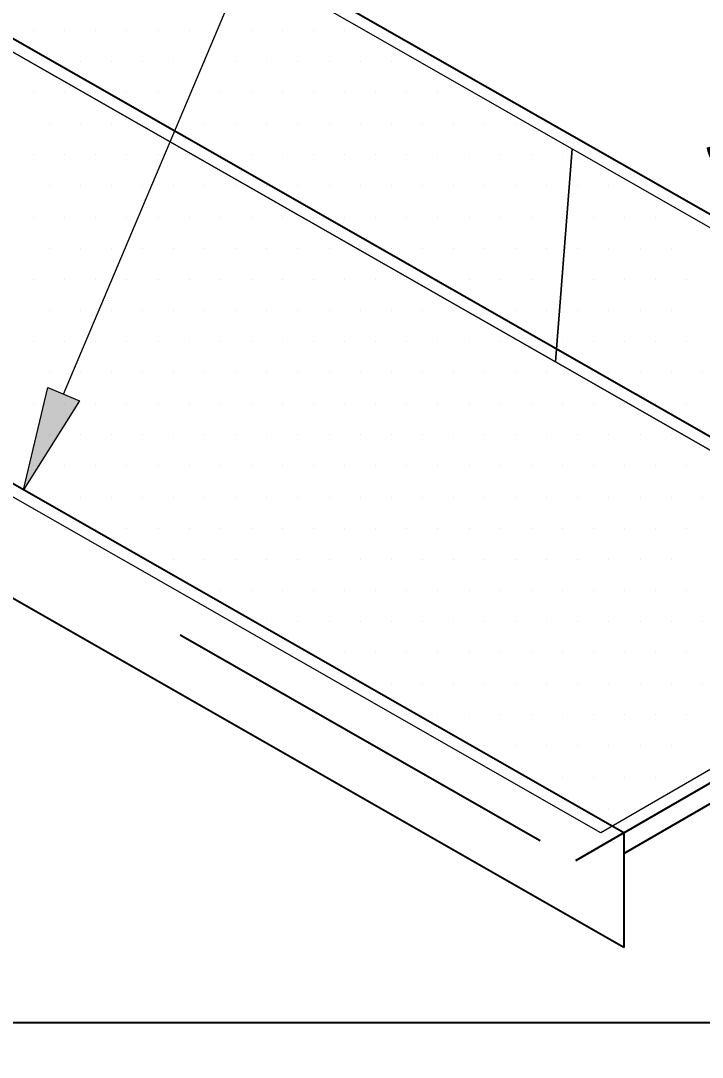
# Model space of a CAD drawing. Header units: inches. Extents: x -17.6 to 82.3, y -15.1 to 23.2.
# Drawn here: x 5.774 to 6.185, y 14.369 to 14.994 of the extents above; entities that cross this region are included whole.
import ezdxf

# ---------------------------------------------------------------- set-up
doc = ezdxf.new("R2010")
doc.units = ezdxf.units.IN
doc.header["$MEASUREMENT"] = 0
doc.linetypes.add('AI-Linetype-12', pattern=[0.375113, 0.250075, -0.125038])
doc.linetypes.add('AI-Linetype-13', pattern=[0.375113, 0.250075, -0.125038])
for name, color, linetype, lineweight in [('.ATI-HATCH', 7, 'Continuous', 0), ('.ATI-TEXT', 7, 'Continuous', 0), ('G-ANNO-TTLB', 7, 'Continuous', 0), ('TYVEK', 7, 'Continuous', 0)]:
    doc.layers.add(name, color=color, linetype=linetype, lineweight=lineweight)

# ---------------------------------------------------------------- blocks, each defined once
blk = doc.blocks.new('Block_363')
at = {"layer": '.ATI-HATCH'}
for points, knots in [([(5.49583, 15.13139), (5.49583, 15.13139), (4.48972, 15.70597), (4.48972, 15.70597), (4.48972, 15.70597), (4.37306, 15.63847), (4.37306, 15.63847), (4.37306, 15.63847), (4.25639, 15.57097), (4.25639, 15.57097), (4.25639, 15.57097), (6.12361, 14.50472), (6.12361, 14.50472), (6.12361, 14.50472), (6.35694, 14.63972), (6.35694, 14.63972), (6.35694, 14.63972), (6.09625, 14.78861), (6.09625, 14.78861), (6.09625, 14.78861), (5.49583, 15.13139), (5.49583, 15.13139)], [0, 0, 0, 0, 1, 1, 1, 2, 2, 2, 3, 3, 3, 4, 4, 4, 5, 5, 5, 6, 6, 6, 7, 7, 7, 7]), ([(6.10625, 14.91708), (6.10625, 14.91708), (5.50583, 15.25986), (5.50583, 15.25986), (5.50583, 15.25986), (5.49583, 15.13139), (5.49583, 15.13139), (5.49583, 15.13139), (6.09625, 14.78861), (6.09625, 14.78861), (6.09625, 14.78861), (6.10625, 14.91708), (6.10625, 14.91708)], [0, 0, 0, 0, 1, 1, 1, 2, 2, 2, 3, 3, 3, 4, 4, 4, 4]), ([(6.35694, 14.63972), (6.35694, 14.63972), (6.47361, 14.70722), (6.47361, 14.70722), (6.47361, 14.70722), (6.10625, 14.91708), (6.10625, 14.91708), (6.10625, 14.91708), (6.09625, 14.78861), (6.09625, 14.78861), (6.09625, 14.78861), (6.35694, 14.63972), (6.35694, 14.63972)], [0, 0, 0, 0, 1, 1, 1, 2, 2, 2, 3, 3, 3, 4, 4, 4, 4])]:
    blk.add_open_spline(points, degree=3, knots=knots, dxfattribs=at)
at = {"layer": '.ATI-HATCH', "color": 5, "lineweight": 0, "true_color": 0x0000ff}
for points in [[(5.78145, 14.98848), (5.78145, 14.98848), (5.78145, 14.98848), (5.78145, 14.98848)], [(5.8002, 14.98848), (5.8002, 14.98848), (5.8002, 14.98848), (5.8002, 14.98848)], [(5.81896, 14.98848), (5.81896, 14.98848), (5.81896, 14.98848), (5.81896, 14.98848)], [(5.83771, 14.98848), (5.83771, 14.98848), (5.83771, 14.98848), (5.83771, 14.98848)], [(5.85647, 14.98848), (5.85647, 14.98848), (5.85647, 14.98848), (5.85647, 14.98848)], [(5.87522, 14.98848), (5.87522, 14.98848), (5.87522, 14.98848), (5.87522, 14.98848)], [(5.89398, 14.98848), (5.89398, 14.98848), (5.89398, 14.98848), (5.89398, 14.98848)], [(5.91274, 14.98848), (5.91274, 14.98848), (5.91274, 14.98848), (5.91274, 14.98848)], [(5.93149, 14.98848), (5.93149, 14.98848), (5.93149, 14.98848), (5.93149, 14.98848)], [(5.95025, 14.98848), (5.95025, 14.98848), (5.95025, 14.98848), (5.95025, 14.98848)], [(5.969, 14.98848), (5.969, 14.98848), (5.969, 14.98848), (5.969, 14.98848)], [(5.79082, 14.96973), (5.79082, 14.96973), (5.79082, 14.96973), (5.79082, 14.96973)], [(5.80958, 14.96973), (5.80958, 14.96973), (5.80958, 14.96973), (5.80958, 14.96973)], [(5.82834, 14.96973), (5.82834, 14.96973), (5.82834, 14.96973), (5.82834, 14.96973)], [(5.84709, 14.96973), (5.84709, 14.96973), (5.84709, 14.96973), (5.84709, 14.96973)], [(5.86585, 14.96973), (5.86585, 14.96973), (5.86585, 14.96973), (5.86585, 14.96973)], [(5.8846, 14.96973), (5.8846, 14.96973), (5.8846, 14.96973), (5.8846, 14.96973)], [(5.90336, 14.96973), (5.90336, 14.96973), (5.90336, 14.96973), (5.90336, 14.96973)], [(5.92211, 14.96973), (5.92211, 14.96973), (5.92211, 14.96973), (5.92211, 14.96973)], [(5.94087, 14.96973), (5.94087, 14.96973), (5.94087, 14.96973), (5.94087, 14.96973)], [(5.95963, 14.96973), (5.95963, 14.96973), (5.95963, 14.96973), (5.95963, 14.96973)], [(5.97838, 14.96973), (5.97838, 14.96973), (5.97838, 14.96973), (5.97838, 14.96973)], [(5.99714, 14.96973), (5.99714, 14.96973), (5.99714, 14.96973), (5.99714, 14.96973)], [(5.78145, 14.95097), (5.78145, 14.95097), (5.78145, 14.95097), (5.78145, 14.95097)], [(5.8002, 14.95097), (5.8002, 14.95097), (5.8002, 14.95097), (5.8002, 14.95097)], [(5.81896, 14.95097), (5.81896, 14.95097), (5.81896, 14.95097), (5.81896, 14.95097)], [(5.83771, 14.95097), (5.83771, 14.95097), (5.83771, 14.95097), (5.83771, 14.95097)], [(5.85647, 14.95097), (5.85647, 14.95097), (5.85647, 14.95097), (5.85647, 14.95097)], [(5.87522, 14.95097), (5.87522, 14.95097), (5.87522, 14.95097), (5.87522, 14.95097)], [(5.89398, 14.95097), (5.89398, 14.95097), (5.89398, 14.95097), (5.89398, 14.95097)], [(5.91274, 14.95097), (5.91274, 14.95097), (5.91274, 14.95097), (5.91274, 14.95097)], [(5.93149, 14.95097), (5.93149, 14.95097), (5.93149, 14.95097), (5.93149, 14.95097)], [(5.95025, 14.95097), (5.95025, 14.95097), (5.95025, 14.95097), (5.95025, 14.95097)], [(5.969, 14.95097), (5.969, 14.95097), (5.969, 14.95097), (5.969, 14.95097)], [(5.98776, 14.95097), (5.98776, 14.95097), (5.98776, 14.95097), (5.98776, 14.95097)], [(6.00651, 14.95097), (6.00651, 14.95097), (6.00651, 14.95097), (6.00651, 14.95097)], [(6.02527, 14.95097), (6.02527, 14.95097), (6.02527, 14.95097), (6.02527, 14.95097)], [(6.04403, 14.95097), (6.04403, 14.95097), (6.04403, 14.95097), (6.04403, 14.95097)], [(5.79082, 14.93222), (5.79082, 14.93222), (5.79082, 14.93222), (5.79082, 14.93222)], [(5.80958, 14.93222), (5.80958, 14.93222), (5.80958, 14.93222), (5.80958, 14.93222)], [(5.82834, 14.93222), (5.82834, 14.93222), (5.82834, 14.93222), (5.82834, 14.93222)], [(5.84709, 14.93222), (5.84709, 14.93222), (5.84709, 14.93222), (5.84709, 14.93222)], [(5.86585, 14.93222), (5.86585, 14.93222), (5.86585, 14.93222), (5.86585, 14.93222)], [(5.8846, 14.93222), (5.8846, 14.93222), (5.8846, 14.93222), (5.8846, 14.93222)], [(5.90336, 14.93222), (5.90336, 14.93222), (5.90336, 14.93222), (5.90336, 14.93222)], [(5.92211, 14.93222), (5.92211, 14.93222), (5.92211, 14.93222), (5.92211, 14.93222)], [(5.94087, 14.93222), (5.94087, 14.93222), (5.94087, 14.93222), (5.94087, 14.93222)], [(5.95963, 14.93222), (5.95963, 14.93222), (5.95963, 14.93222), (5.95963, 14.93222)], [(5.97838, 14.93222), (5.97838, 14.93222), (5.97838, 14.93222), (5.97838, 14.93222)], [(5.99714, 14.93222), (5.99714, 14.93222), (5.99714, 14.93222), (5.99714, 14.93222)], [(6.01589, 14.93222), (6.01589, 14.93222), (6.01589, 14.93222), (6.01589, 14.93222)], [(6.03465, 14.93222), (6.03465, 14.93222), (6.03465, 14.93222), (6.03465, 14.93222)], [(6.0534, 14.93222), (6.0534, 14.93222), (6.0534, 14.93222), (6.0534, 14.93222)], [(6.07216, 14.93222), (6.07216, 14.93222), (6.07216, 14.93222), (6.07216, 14.93222)], [(5.78145, 14.91346), (5.78145, 14.91346), (5.78145, 14.91346), (5.78145, 14.91346)], [(5.8002, 14.91346), (5.8002, 14.91346), (5.8002, 14.91346), (5.8002, 14.91346)], [(5.81896, 14.91346), (5.81896, 14.91346), (5.81896, 14.91346), (5.81896, 14.91346)], [(5.83771, 14.91346), (5.83771, 14.91346), (5.83771, 14.91346), (5.83771, 14.91346)], [(5.85647, 14.91346), (5.85647, 14.91346), (5.85647, 14.91346), (5.85647, 14.91346)], [(5.87522, 14.91346), (5.87522, 14.91346), (5.87522, 14.91346), (5.87522, 14.91346)], [(5.89398, 14.91346), (5.89398, 14.91346), (5.89398, 14.91346), (5.89398, 14.91346)], [(5.91274, 14.91346), (5.91274, 14.91346), (5.91274, 14.91346), (5.91274, 14.91346)], [(5.93149, 14.91346), (5.93149, 14.91346), (5.93149, 14.91346), (5.93149, 14.91346)], [(5.95025, 14.91346), (5.95025, 14.91346), (5.95025, 14.91346), (5.95025, 14.91346)], [(5.969, 14.91346), (5.969, 14.91346), (5.969, 14.91346), (5.969, 14.91346)], [(5.98776, 14.91346), (5.98776, 14.91346), (5.98776, 14.91346), (5.98776, 14.91346)], [(6.00651, 14.91346), (6.00651, 14.91346), (6.00651, 14.91346), (6.00651, 14.91346)], [(6.02527, 14.91346), (6.02527, 14.91346), (6.02527, 14.91346), (6.02527, 14.91346)], [(6.04403, 14.91346), (6.04403, 14.91346), (6.04403, 14.91346), (6.04403, 14.91346)], [(6.06278, 14.91346), (6.06278, 14.91346), (6.06278, 14.91346), (6.06278, 14.91346)], [(6.08154, 14.91346), (6.08154, 14.91346), (6.08154, 14.91346), (6.08154, 14.91346)], [(6.10029, 14.91346), (6.10029, 14.91346), (6.10029, 14.91346), (6.10029, 14.91346)], [(5.79082, 14.8947), (5.79082, 14.8947), (5.79082, 14.8947), (5.79082, 14.8947)], [(5.80958, 14.8947), (5.80958, 14.8947), (5.80958, 14.8947), (5.80958, 14.8947)], [(5.82834, 14.8947), (5.82834, 14.8947), (5.82834, 14.8947), (5.82834, 14.8947)], [(5.84709, 14.8947), (5.84709, 14.8947), (5.84709, 14.8947), (5.84709, 14.8947)], [(5.86585, 14.8947), (5.86585, 14.8947), (5.86585, 14.8947), (5.86585, 14.8947)], [(5.8846, 14.8947), (5.8846, 14.8947), (5.8846, 14.8947), (5.8846, 14.8947)], [(5.90336, 14.8947), (5.90336, 14.8947), (5.90336, 14.8947), (5.90336, 14.8947)], [(5.92211, 14.8947), (5.92211, 14.8947), (5.92211, 14.8947), (5.92211, 14.8947)], [(5.94087, 14.8947), (5.94087, 14.8947), (5.94087, 14.8947), (5.94087, 14.8947)], [(5.95963, 14.8947), (5.95963, 14.8947), (5.95963, 14.8947), (5.95963, 14.8947)], [(5.97838, 14.8947), (5.97838, 14.8947), (5.97838, 14.8947), (5.97838, 14.8947)], [(5.99714, 14.8947), (5.99714, 14.8947), (5.99714, 14.8947), (5.99714, 14.8947)], [(6.01589, 14.8947), (6.01589, 14.8947), (6.01589, 14.8947), (6.01589, 14.8947)], [(6.03465, 14.8947), (6.03465, 14.8947), (6.03465, 14.8947), (6.03465, 14.8947)], [(6.0534, 14.8947), (6.0534, 14.8947), (6.0534, 14.8947), (6.0534, 14.8947)], [(6.07216, 14.8947), (6.07216, 14.8947), (6.07216, 14.8947), (6.07216, 14.8947)], [(6.09091, 14.8947), (6.09091, 14.8947), (6.09091, 14.8947), (6.09091, 14.8947)], [(6.10967, 14.8947), (6.10967, 14.8947), (6.10967, 14.8947), (6.10967, 14.8947)], [(6.12843, 14.8947), (6.12843, 14.8947), (6.12843, 14.8947), (6.12843, 14.8947)], [(5.78145, 14.87595), (5.78145, 14.87595), (5.78145, 14.87595), (5.78145, 14.87595)], [(5.8002, 14.87595), (5.8002, 14.87595), (5.8002, 14.87595), (5.8002, 14.87595)], [(5.81896, 14.87595), (5.81896, 14.87595), (5.81896, 14.87595), (5.81896, 14.87595)], [(5.83771, 14.87595), (5.83771, 14.87595), (5.83771, 14.87595), (5.83771, 14.87595)], [(5.85647, 14.87595), (5.85647, 14.87595), (5.85647, 14.87595), (5.85647, 14.87595)], [(5.87522, 14.87595), (5.87522, 14.87595), (5.87522, 14.87595), (5.87522, 14.87595)], [(5.89398, 14.87595), (5.89398, 14.87595), (5.89398, 14.87595), (5.89398, 14.87595)], [(5.91274, 14.87595), (5.91274, 14.87595), (5.91274, 14.87595), (5.91274, 14.87595)], [(5.93149, 14.87595), (5.93149, 14.87595), (5.93149, 14.87595), (5.93149, 14.87595)], [(5.95025, 14.87595), (5.95025, 14.87595), (5.95025, 14.87595), (5.95025, 14.87595)], [(5.969, 14.87595), (5.969, 14.87595), (5.969, 14.87595), (5.969, 14.87595)], [(5.98776, 14.87595), (5.98776, 14.87595), (5.98776, 14.87595), (5.98776, 14.87595)], [(6.00651, 14.87595), (6.00651, 14.87595), (6.00651, 14.87595), (6.00651, 14.87595)], [(6.02527, 14.87595), (6.02527, 14.87595), (6.02527, 14.87595), (6.02527, 14.87595)], [(6.04403, 14.87595), (6.04403, 14.87595), (6.04403, 14.87595), (6.04403, 14.87595)], [(6.06278, 14.87595), (6.06278, 14.87595), (6.06278, 14.87595), (6.06278, 14.87595)], [(6.08154, 14.87595), (6.08154, 14.87595), (6.08154, 14.87595), (6.08154, 14.87595)], [(6.10029, 14.87595), (6.10029, 14.87595), (6.10029, 14.87595), (6.10029, 14.87595)], [(6.11905, 14.87595), (6.11905, 14.87595), (6.11905, 14.87595), (6.11905, 14.87595)], [(6.1378, 14.87595), (6.1378, 14.87595), (6.1378, 14.87595), (6.1378, 14.87595)], [(6.15656, 14.87595), (6.15656, 14.87595), (6.15656, 14.87595), (6.15656, 14.87595)], [(6.17532, 14.87595), (6.17532, 14.87595), (6.17532, 14.87595), (6.17532, 14.87595)], [(5.79082, 14.85719), (5.79082, 14.85719), (5.79082, 14.85719), (5.79082, 14.85719)], [(5.80958, 14.85719), (5.80958, 14.85719), (5.80958, 14.85719), (5.80958, 14.85719)], [(5.82834, 14.85719), (5.82834, 14.85719), (5.82834, 14.85719), (5.82834, 14.85719)], [(5.84709, 14.85719), (5.84709, 14.85719), (5.84709, 14.85719), (5.84709, 14.85719)], [(5.86585, 14.85719), (5.86585, 14.85719), (5.86585, 14.85719), (5.86585, 14.85719)], [(5.8846, 14.85719), (5.8846, 14.85719), (5.8846, 14.85719), (5.8846, 14.85719)], [(5.90336, 14.85719), (5.90336, 14.85719), (5.90336, 14.85719), (5.90336, 14.85719)], [(5.92211, 14.85719), (5.92211, 14.85719), (5.92211, 14.85719), (5.92211, 14.85719)], [(5.94087, 14.85719), (5.94087, 14.85719), (5.94087, 14.85719), (5.94087, 14.85719)], [(5.95963, 14.85719), (5.95963, 14.85719), (5.95963, 14.85719), (5.95963, 14.85719)], [(5.97838, 14.85719), (5.97838, 14.85719), (5.97838, 14.85719), (5.97838, 14.85719)], [(5.99714, 14.85719), (5.99714, 14.85719), (5.99714, 14.85719), (5.99714, 14.85719)], [(6.01589, 14.85719), (6.01589, 14.85719), (6.01589, 14.85719), (6.01589, 14.85719)], [(6.03465, 14.85719), (6.03465, 14.85719), (6.03465, 14.85719), (6.03465, 14.85719)], [(6.0534, 14.85719), (6.0534, 14.85719), (6.0534, 14.85719), (6.0534, 14.85719)], [(6.07216, 14.85719), (6.07216, 14.85719), (6.07216, 14.85719), (6.07216, 14.85719)], [(6.09091, 14.85719), (6.09091, 14.85719), (6.09091, 14.85719), (6.09091, 14.85719)], [(6.10967, 14.85719), (6.10967, 14.85719), (6.10967, 14.85719), (6.10967, 14.85719)], [(6.12843, 14.85719), (6.12843, 14.85719), (6.12843, 14.85719), (6.12843, 14.85719)], [(6.14718, 14.85719), (6.14718, 14.85719), (6.14718, 14.85719), (6.14718, 14.85719)], [(6.16594, 14.85719), (6.16594, 14.85719), (6.16594, 14.85719), (6.16594, 14.85719)], [(5.78145, 14.83844), (5.78145, 14.83844), (5.78145, 14.83844), (5.78145, 14.83844)], [(5.8002, 14.83844), (5.8002, 14.83844), (5.8002, 14.83844), (5.8002, 14.83844)], [(5.81896, 14.83844), (5.81896, 14.83844), (5.81896, 14.83844), (5.81896, 14.83844)], [(5.83771, 14.83844), (5.83771, 14.83844), (5.83771, 14.83844), (5.83771, 14.83844)], [(5.85647, 14.83844), (5.85647, 14.83844), (5.85647, 14.83844), (5.85647, 14.83844)], [(5.87522, 14.83844), (5.87522, 14.83844), (5.87522, 14.83844), (5.87522, 14.83844)], [(5.89398, 14.83844), (5.89398, 14.83844), (5.89398, 14.83844), (5.89398, 14.83844)], [(5.91274, 14.83844), (5.91274, 14.83844), (5.91274, 14.83844), (5.91274, 14.83844)], [(5.93149, 14.83844), (5.93149, 14.83844), (5.93149, 14.83844), (5.93149, 14.83844)], [(5.95025, 14.83844), (5.95025, 14.83844), (5.95025, 14.83844), (5.95025, 14.83844)], [(5.969, 14.83844), (5.969, 14.83844), (5.969, 14.83844), (5.969, 14.83844)], [(5.98776, 14.83844), (5.98776, 14.83844), (5.98776, 14.83844), (5.98776, 14.83844)], [(6.00651, 14.83844), (6.00651, 14.83844), (6.00651, 14.83844), (6.00651, 14.83844)], [(6.02527, 14.83844), (6.02527, 14.83844), (6.02527, 14.83844), (6.02527, 14.83844)], [(6.04403, 14.83844), (6.04403, 14.83844), (6.04403, 14.83844), (6.04403, 14.83844)], [(6.06278, 14.83844), (6.06278, 14.83844), (6.06278, 14.83844), (6.06278, 14.83844)], [(6.08154, 14.83844), (6.08154, 14.83844), (6.08154, 14.83844), (6.08154, 14.83844)], [(6.10029, 14.83844), (6.10029, 14.83844), (6.10029, 14.83844), (6.10029, 14.83844)], [(6.11905, 14.83844), (6.11905, 14.83844), (6.11905, 14.83844), (6.11905, 14.83844)], [(6.1378, 14.83844), (6.1378, 14.83844), (6.1378, 14.83844), (6.1378, 14.83844)], [(6.15656, 14.83844), (6.15656, 14.83844), (6.15656, 14.83844), (6.15656, 14.83844)], [(6.17532, 14.83844), (6.17532, 14.83844), (6.17532, 14.83844), (6.17532, 14.83844)], [(5.79082, 14.81968), (5.79082, 14.81968), (5.79082, 14.81968), (5.79082, 14.81968)], [(5.80958, 14.81968), (5.80958, 14.81968), (5.80958, 14.81968), (5.80958, 14.81968)], [(5.82834, 14.81968), (5.82834, 14.81968), (5.82834, 14.81968), (5.82834, 14.81968)], [(5.84709, 14.81968), (5.84709, 14.81968), (5.84709, 14.81968), (5.84709, 14.81968)], [(5.86585, 14.81968), (5.86585, 14.81968), (5.86585, 14.81968), (5.86585, 14.81968)], [(5.8846, 14.81968), (5.8846, 14.81968), (5.8846, 14.81968), (5.8846, 14.81968)], [(5.90336, 14.81968), (5.90336, 14.81968), (5.90336, 14.81968), (5.90336, 14.81968)], [(5.92211, 14.81968), (5.92211, 14.81968), (5.92211, 14.81968), (5.92211, 14.81968)], [(5.94087, 14.81968), (5.94087, 14.81968), (5.94087, 14.81968), (5.94087, 14.81968)], [(5.95963, 14.81968), (5.95963, 14.81968), (5.95963, 14.81968), (5.95963, 14.81968)], [(5.97838, 14.81968), (5.97838, 14.81968), (5.97838, 14.81968), (5.97838, 14.81968)], [(5.99714, 14.81968), (5.99714, 14.81968), (5.99714, 14.81968), (5.99714, 14.81968)], [(6.01589, 14.81968), (6.01589, 14.81968), (6.01589, 14.81968), (6.01589, 14.81968)], [(6.03465, 14.81968), (6.03465, 14.81968), (6.03465, 14.81968), (6.03465, 14.81968)], [(6.0534, 14.81968), (6.0534, 14.81968), (6.0534, 14.81968), (6.0534, 14.81968)], [(6.07216, 14.81968), (6.07216, 14.81968), (6.07216, 14.81968), (6.07216, 14.81968)], [(6.09091, 14.81968), (6.09091, 14.81968), (6.09091, 14.81968), (6.09091, 14.81968)], [(6.10967, 14.81968), (6.10967, 14.81968), (6.10967, 14.81968), (6.10967, 14.81968)], [(6.12843, 14.81968), (6.12843, 14.81968), (6.12843, 14.81968), (6.12843, 14.81968)], [(6.14718, 14.81968), (6.14718, 14.81968), (6.14718, 14.81968), (6.14718, 14.81968)], [(6.16594, 14.81968), (6.16594, 14.81968), (6.16594, 14.81968), (6.16594, 14.81968)], [(5.78145, 14.80093), (5.78145, 14.80093), (5.78145, 14.80093), (5.78145, 14.80093)], [(5.8002, 14.80093), (5.8002, 14.80093), (5.8002, 14.80093), (5.8002, 14.80093)], [(5.81896, 14.80093), (5.81896, 14.80093), (5.81896, 14.80093), (5.81896, 14.80093)], [(5.83771, 14.80093), (5.83771, 14.80093), (5.83771, 14.80093), (5.83771, 14.80093)], [(5.85647, 14.80093), (5.85647, 14.80093), (5.85647, 14.80093), (5.85647, 14.80093)], [(5.87522, 14.80093), (5.87522, 14.80093), (5.87522, 14.80093), (5.87522, 14.80093)], [(5.89398, 14.80093), (5.89398, 14.80093), (5.89398, 14.80093), (5.89398, 14.80093)], [(5.91274, 14.80093), (5.91274, 14.80093), (5.91274, 14.80093), (5.91274, 14.80093)], [(5.93149, 14.80093), (5.93149, 14.80093), (5.93149, 14.80093), (5.93149, 14.80093)], [(5.95025, 14.80093), (5.95025, 14.80093), (5.95025, 14.80093), (5.95025, 14.80093)], [(5.969, 14.80093), (5.969, 14.80093), (5.969, 14.80093), (5.969, 14.80093)], [(5.98776, 14.80093), (5.98776, 14.80093), (5.98776, 14.80093), (5.98776, 14.80093)], [(6.00651, 14.80093), (6.00651, 14.80093), (6.00651, 14.80093), (6.00651, 14.80093)], [(6.02527, 14.80093), (6.02527, 14.80093), (6.02527, 14.80093), (6.02527, 14.80093)], [(6.04403, 14.80093), (6.04403, 14.80093), (6.04403, 14.80093), (6.04403, 14.80093)], [(6.06278, 14.80093), (6.06278, 14.80093), (6.06278, 14.80093), (6.06278, 14.80093)], [(6.08154, 14.80093), (6.08154, 14.80093), (6.08154, 14.80093), (6.08154, 14.80093)], [(6.10029, 14.80093), (6.10029, 14.80093), (6.10029, 14.80093), (6.10029, 14.80093)], [(6.11905, 14.80093), (6.11905, 14.80093), (6.11905, 14.80093), (6.11905, 14.80093)], [(6.1378, 14.80093), (6.1378, 14.80093), (6.1378, 14.80093), (6.1378, 14.80093)], [(6.15656, 14.80093), (6.15656, 14.80093), (6.15656, 14.80093), (6.15656, 14.80093)], [(6.17532, 14.80093), (6.17532, 14.80093), (6.17532, 14.80093), (6.17532, 14.80093)], [(5.79082, 14.78217), (5.79082, 14.78217), (5.79082, 14.78217), (5.79082, 14.78217)], [(5.80958, 14.78217), (5.80958, 14.78217), (5.80958, 14.78217), (5.80958, 14.78217)], [(5.82834, 14.78217), (5.82834, 14.78217), (5.82834, 14.78217), (5.82834, 14.78217)], [(5.84709, 14.78217), (5.84709, 14.78217), (5.84709, 14.78217), (5.84709, 14.78217)], [(5.86585, 14.78217), (5.86585, 14.78217), (5.86585, 14.78217), (5.86585, 14.78217)], [(5.8846, 14.78217), (5.8846, 14.78217), (5.8846, 14.78217), (5.8846, 14.78217)], [(5.90336, 14.78217), (5.90336, 14.78217), (5.90336, 14.78217), (5.90336, 14.78217)], [(5.92211, 14.78217), (5.92211, 14.78217), (5.92211, 14.78217), (5.92211, 14.78217)], [(5.94087, 14.78217), (5.94087, 14.78217), (5.94087, 14.78217), (5.94087, 14.78217)], [(5.95963, 14.78217), (5.95963, 14.78217), (5.95963, 14.78217), (5.95963, 14.78217)], [(5.97838, 14.78217), (5.97838, 14.78217), (5.97838, 14.78217), (5.97838, 14.78217)], [(5.99714, 14.78217), (5.99714, 14.78217), (5.99714, 14.78217), (5.99714, 14.78217)], [(6.01589, 14.78217), (6.01589, 14.78217), (6.01589, 14.78217), (6.01589, 14.78217)], [(6.03465, 14.78217), (6.03465, 14.78217), (6.03465, 14.78217), (6.03465, 14.78217)], [(6.0534, 14.78217), (6.0534, 14.78217), (6.0534, 14.78217), (6.0534, 14.78217)], [(6.07216, 14.78217), (6.07216, 14.78217), (6.07216, 14.78217), (6.07216, 14.78217)], [(6.09091, 14.78217), (6.09091, 14.78217), (6.09091, 14.78217), (6.09091, 14.78217)], [(6.10967, 14.78217), (6.10967, 14.78217), (6.10967, 14.78217), (6.10967, 14.78217)], [(6.12843, 14.78217), (6.12843, 14.78217), (6.12843, 14.78217), (6.12843, 14.78217)], [(6.14718, 14.78217), (6.14718, 14.78217), (6.14718, 14.78217), (6.14718, 14.78217)], [(6.16594, 14.78217), (6.16594, 14.78217), (6.16594, 14.78217), (6.16594, 14.78217)], [(6.18469, 14.78217), (6.18469, 14.78217), (6.18469, 14.78217), (6.18469, 14.78217)], [(5.78145, 14.76341), (5.78145, 14.76341), (5.78145, 14.76341), (5.78145, 14.76341)], [(5.8002, 14.76341), (5.8002, 14.76341), (5.8002, 14.76341), (5.8002, 14.76341)], [(5.81896, 14.76341), (5.81896, 14.76341), (5.81896, 14.76341), (5.81896, 14.76341)], [(5.83771, 14.76341), (5.83771, 14.76341), (5.83771, 14.76341), (5.83771, 14.76341)], [(5.85647, 14.76341), (5.85647, 14.76341), (5.85647, 14.76341), (5.85647, 14.76341)], [(5.87522, 14.76341), (5.87522, 14.76341), (5.87522, 14.76341), (5.87522, 14.76341)], [(5.89398, 14.76341), (5.89398, 14.76341), (5.89398, 14.76341), (5.89398, 14.76341)], [(5.91274, 14.76341), (5.91274, 14.76341), (5.91274, 14.76341), (5.91274, 14.76341)], [(5.93149, 14.76341), (5.93149, 14.76341), (5.93149, 14.76341), (5.93149, 14.76341)], [(5.95025, 14.76341), (5.95025, 14.76341), (5.95025, 14.76341), (5.95025, 14.76341)], [(5.969, 14.76341), (5.969, 14.76341), (5.969, 14.76341), (5.969, 14.76341)], [(5.98776, 14.76341), (5.98776, 14.76341), (5.98776, 14.76341), (5.98776, 14.76341)], [(6.00651, 14.76341), (6.00651, 14.76341), (6.00651, 14.76341), (6.00651, 14.76341)], [(6.02527, 14.76341), (6.02527, 14.76341), (6.02527, 14.76341), (6.02527, 14.76341)], [(6.04403, 14.76341), (6.04403, 14.76341), (6.04403, 14.76341), (6.04403, 14.76341)], [(6.06278, 14.76341), (6.06278, 14.76341), (6.06278, 14.76341), (6.06278, 14.76341)], [(6.08154, 14.76341), (6.08154, 14.76341), (6.08154, 14.76341), (6.08154, 14.76341)], [(6.10029, 14.76341), (6.10029, 14.76341), (6.10029, 14.76341), (6.10029, 14.76341)], [(6.11905, 14.76341), (6.11905, 14.76341), (6.11905, 14.76341), (6.11905, 14.76341)], [(6.1378, 14.76341), (6.1378, 14.76341), (6.1378, 14.76341), (6.1378, 14.76341)], [(6.15656, 14.76341), (6.15656, 14.76341), (6.15656, 14.76341), (6.15656, 14.76341)], [(6.17532, 14.76341), (6.17532, 14.76341), (6.17532, 14.76341), (6.17532, 14.76341)], [(5.79082, 14.74466), (5.79082, 14.74466), (5.79082, 14.74466), (5.79082, 14.74466)], [(5.80958, 14.74466), (5.80958, 14.74466), (5.80958, 14.74466), (5.80958, 14.74466)], [(5.82834, 14.74466), (5.82834, 14.74466), (5.82834, 14.74466), (5.82834, 14.74466)], [(5.84709, 14.74466), (5.84709, 14.74466), (5.84709, 14.74466), (5.84709, 14.74466)], [(5.86585, 14.74466), (5.86585, 14.74466), (5.86585, 14.74466), (5.86585, 14.74466)], [(5.8846, 14.74466), (5.8846, 14.74466), (5.8846, 14.74466), (5.8846, 14.74466)], [(5.90336, 14.74466), (5.90336, 14.74466), (5.90336, 14.74466), (5.90336, 14.74466)], [(5.92211, 14.74466), (5.92211, 14.74466), (5.92211, 14.74466), (5.92211, 14.74466)], [(5.94087, 14.74466), (5.94087, 14.74466), (5.94087, 14.74466), (5.94087, 14.74466)], [(5.95963, 14.74466), (5.95963, 14.74466), (5.95963, 14.74466), (5.95963, 14.74466)], [(5.97838, 14.74466), (5.97838, 14.74466), (5.97838, 14.74466), (5.97838, 14.74466)], [(5.99714, 14.74466), (5.99714, 14.74466), (5.99714, 14.74466), (5.99714, 14.74466)], [(6.01589, 14.74466), (6.01589, 14.74466), (6.01589, 14.74466), (6.01589, 14.74466)], [(6.03465, 14.74466), (6.03465, 14.74466), (6.03465, 14.74466), (6.03465, 14.74466)], [(6.0534, 14.74466), (6.0534, 14.74466), (6.0534, 14.74466), (6.0534, 14.74466)], [(6.07216, 14.74466), (6.07216, 14.74466), (6.07216, 14.74466), (6.07216, 14.74466)], [(6.09091, 14.74466), (6.09091, 14.74466), (6.09091, 14.74466), (6.09091, 14.74466)], [(6.10967, 14.74466), (6.10967, 14.74466), (6.10967, 14.74466), (6.10967, 14.74466)], [(6.12843, 14.74466), (6.12843, 14.74466), (6.12843, 14.74466), (6.12843, 14.74466)], [(6.14718, 14.74466), (6.14718, 14.74466), (6.14718, 14.74466), (6.14718, 14.74466)], [(6.16594, 14.74466), (6.16594, 14.74466), (6.16594, 14.74466), (6.16594, 14.74466)], [(6.18469, 14.74466), (6.18469, 14.74466), (6.18469, 14.74466), (6.18469, 14.74466)], [(5.78145, 14.7259), (5.78145, 14.7259), (5.78145, 14.7259), (5.78145, 14.7259)], [(5.8002, 14.7259), (5.8002, 14.7259), (5.8002, 14.7259), (5.8002, 14.7259)], [(5.81896, 14.7259), (5.81896, 14.7259), (5.81896, 14.7259), (5.81896, 14.7259)], [(5.83771, 14.7259), (5.83771, 14.7259), (5.83771, 14.7259), (5.83771, 14.7259)], [(5.85647, 14.7259), (5.85647, 14.7259), (5.85647, 14.7259), (5.85647, 14.7259)], [(5.87522, 14.7259), (5.87522, 14.7259), (5.87522, 14.7259), (5.87522, 14.7259)], [(5.89398, 14.7259), (5.89398, 14.7259), (5.89398, 14.7259), (5.89398, 14.7259)], [(5.91274, 14.7259), (5.91274, 14.7259), (5.91274, 14.7259), (5.91274, 14.7259)], [(5.93149, 14.7259), (5.93149, 14.7259), (5.93149, 14.7259), (5.93149, 14.7259)], [(5.95025, 14.7259), (5.95025, 14.7259), (5.95025, 14.7259), (5.95025, 14.7259)], [(5.969, 14.7259), (5.969, 14.7259), (5.969, 14.7259), (5.969, 14.7259)], [(5.98776, 14.7259), (5.98776, 14.7259), (5.98776, 14.7259), (5.98776, 14.7259)], [(6.00651, 14.7259), (6.00651, 14.7259), (6.00651, 14.7259), (6.00651, 14.7259)], [(6.02527, 14.7259), (6.02527, 14.7259), (6.02527, 14.7259), (6.02527, 14.7259)], [(6.04403, 14.7259), (6.04403, 14.7259), (6.04403, 14.7259), (6.04403, 14.7259)], [(6.06278, 14.7259), (6.06278, 14.7259), (6.06278, 14.7259), (6.06278, 14.7259)], [(6.08154, 14.7259), (6.08154, 14.7259), (6.08154, 14.7259), (6.08154, 14.7259)], [(6.10029, 14.7259), (6.10029, 14.7259), (6.10029, 14.7259), (6.10029, 14.7259)], [(6.11905, 14.7259), (6.11905, 14.7259), (6.11905, 14.7259), (6.11905, 14.7259)], [(6.1378, 14.7259), (6.1378, 14.7259), (6.1378, 14.7259), (6.1378, 14.7259)], [(6.15656, 14.7259), (6.15656, 14.7259), (6.15656, 14.7259), (6.15656, 14.7259)], [(6.17532, 14.7259), (6.17532, 14.7259), (6.17532, 14.7259), (6.17532, 14.7259)], [(5.79082, 14.70715), (5.79082, 14.70715), (5.79082, 14.70715), (5.79082, 14.70715)], [(5.80958, 14.70715), (5.80958, 14.70715), (5.80958, 14.70715), (5.80958, 14.70715)], [(5.82834, 14.70715), (5.82834, 14.70715), (5.82834, 14.70715), (5.82834, 14.70715)], [(5.84709, 14.70715), (5.84709, 14.70715), (5.84709, 14.70715), (5.84709, 14.70715)], [(5.86585, 14.70715), (5.86585, 14.70715), (5.86585, 14.70715), (5.86585, 14.70715)], [(5.8846, 14.70715), (5.8846, 14.70715), (5.8846, 14.70715), (5.8846, 14.70715)], [(5.90336, 14.70715), (5.90336, 14.70715), (5.90336, 14.70715), (5.90336, 14.70715)], [(5.92211, 14.70715), (5.92211, 14.70715), (5.92211, 14.70715), (5.92211, 14.70715)], [(5.94087, 14.70715), (5.94087, 14.70715), (5.94087, 14.70715), (5.94087, 14.70715)], [(5.95963, 14.70715), (5.95963, 14.70715), (5.95963, 14.70715), (5.95963, 14.70715)], [(5.97838, 14.70715), (5.97838, 14.70715), (5.97838, 14.70715), (5.97838, 14.70715)], [(5.99714, 14.70715), (5.99714, 14.70715), (5.99714, 14.70715), (5.99714, 14.70715)], [(6.01589, 14.70715), (6.01589, 14.70715), (6.01589, 14.70715), (6.01589, 14.70715)], [(6.03465, 14.70715), (6.03465, 14.70715), (6.03465, 14.70715), (6.03465, 14.70715)], [(6.0534, 14.70715), (6.0534, 14.70715), (6.0534, 14.70715), (6.0534, 14.70715)], [(6.07216, 14.70715), (6.07216, 14.70715), (6.07216, 14.70715), (6.07216, 14.70715)], [(6.09091, 14.70715), (6.09091, 14.70715), (6.09091, 14.70715), (6.09091, 14.70715)], [(6.10967, 14.70715), (6.10967, 14.70715), (6.10967, 14.70715), (6.10967, 14.70715)], [(6.12843, 14.70715), (6.12843, 14.70715), (6.12843, 14.70715), (6.12843, 14.70715)], [(6.14718, 14.70715), (6.14718, 14.70715), (6.14718, 14.70715), (6.14718, 14.70715)], [(6.16594, 14.70715), (6.16594, 14.70715), (6.16594, 14.70715), (6.16594, 14.70715)], [(6.18469, 14.70715), (6.18469, 14.70715), (6.18469, 14.70715), (6.18469, 14.70715)], [(5.81896, 14.68839), (5.81896, 14.68839), (5.81896, 14.68839), (5.81896, 14.68839)], [(5.83771, 14.68839), (5.83771, 14.68839), (5.83771, 14.68839), (5.83771, 14.68839)], [(5.85647, 14.68839), (5.85647, 14.68839), (5.85647, 14.68839), (5.85647, 14.68839)], [(5.87522, 14.68839), (5.87522, 14.68839), (5.87522, 14.68839), (5.87522, 14.68839)], [(5.89398, 14.68839), (5.89398, 14.68839), (5.89398, 14.68839), (5.89398, 14.68839)], [(5.91274, 14.68839), (5.91274, 14.68839), (5.91274, 14.68839), (5.91274, 14.68839)], [(5.93149, 14.68839), (5.93149, 14.68839), (5.93149, 14.68839), (5.93149, 14.68839)], [(5.95025, 14.68839), (5.95025, 14.68839), (5.95025, 14.68839), (5.95025, 14.68839)], [(5.969, 14.68839), (5.969, 14.68839), (5.969, 14.68839), (5.969, 14.68839)], [(5.98776, 14.68839), (5.98776, 14.68839), (5.98776, 14.68839), (5.98776, 14.68839)], [(6.00651, 14.68839), (6.00651, 14.68839), (6.00651, 14.68839), (6.00651, 14.68839)], [(6.02527, 14.68839), (6.02527, 14.68839), (6.02527, 14.68839), (6.02527, 14.68839)], [(6.04403, 14.68839), (6.04403, 14.68839), (6.04403, 14.68839), (6.04403, 14.68839)], [(6.06278, 14.68839), (6.06278, 14.68839), (6.06278, 14.68839), (6.06278, 14.68839)], [(6.08154, 14.68839), (6.08154, 14.68839), (6.08154, 14.68839), (6.08154, 14.68839)], [(6.10029, 14.68839), (6.10029, 14.68839), (6.10029, 14.68839), (6.10029, 14.68839)], [(6.11905, 14.68839), (6.11905, 14.68839), (6.11905, 14.68839), (6.11905, 14.68839)], [(6.1378, 14.68839), (6.1378, 14.68839), (6.1378, 14.68839), (6.1378, 14.68839)], [(6.15656, 14.68839), (6.15656, 14.68839), (6.15656, 14.68839), (6.15656, 14.68839)], [(6.17532, 14.68839), (6.17532, 14.68839), (6.17532, 14.68839), (6.17532, 14.68839)], [(5.84709, 14.66964), (5.84709, 14.66964), (5.84709, 14.66964), (5.84709, 14.66964)], [(5.86585, 14.66964), (5.86585, 14.66964), (5.86585, 14.66964), (5.86585, 14.66964)], [(5.8846, 14.66964), (5.8846, 14.66964), (5.8846, 14.66964), (5.8846, 14.66964)], [(5.90336, 14.66964), (5.90336, 14.66964), (5.90336, 14.66964), (5.90336, 14.66964)], [(5.92211, 14.66964), (5.92211, 14.66964), (5.92211, 14.66964), (5.92211, 14.66964)], [(5.94087, 14.66964), (5.94087, 14.66964), (5.94087, 14.66964), (5.94087, 14.66964)], [(5.95963, 14.66964), (5.95963, 14.66964), (5.95963, 14.66964), (5.95963, 14.66964)], [(5.97838, 14.66964), (5.97838, 14.66964), (5.97838, 14.66964), (5.97838, 14.66964)], [(5.99714, 14.66964), (5.99714, 14.66964), (5.99714, 14.66964), (5.99714, 14.66964)], [(6.01589, 14.66964), (6.01589, 14.66964), (6.01589, 14.66964), (6.01589, 14.66964)], [(6.03465, 14.66964), (6.03465, 14.66964), (6.03465, 14.66964), (6.03465, 14.66964)], [(6.0534, 14.66964), (6.0534, 14.66964), (6.0534, 14.66964), (6.0534, 14.66964)], [(6.07216, 14.66964), (6.07216, 14.66964), (6.07216, 14.66964), (6.07216, 14.66964)], [(6.09091, 14.66964), (6.09091, 14.66964), (6.09091, 14.66964), (6.09091, 14.66964)], [(6.10967, 14.66964), (6.10967, 14.66964), (6.10967, 14.66964), (6.10967, 14.66964)], [(6.12843, 14.66964), (6.12843, 14.66964), (6.12843, 14.66964), (6.12843, 14.66964)], [(6.14718, 14.66964), (6.14718, 14.66964), (6.14718, 14.66964), (6.14718, 14.66964)], [(6.16594, 14.66964), (6.16594, 14.66964), (6.16594, 14.66964), (6.16594, 14.66964)], [(5.87522, 14.65088), (5.87522, 14.65088), (5.87522, 14.65088), (5.87522, 14.65088)], [(5.89398, 14.65088), (5.89398, 14.65088), (5.89398, 14.65088), (5.89398, 14.65088)], [(5.91274, 14.65088), (5.91274, 14.65088), (5.91274, 14.65088), (5.91274, 14.65088)], [(5.93149, 14.65088), (5.93149, 14.65088), (5.93149, 14.65088), (5.93149, 14.65088)], [(5.95025, 14.65088), (5.95025, 14.65088), (5.95025, 14.65088), (5.95025, 14.65088)], [(5.969, 14.65088), (5.969, 14.65088), (5.969, 14.65088), (5.969, 14.65088)], [(5.98776, 14.65088), (5.98776, 14.65088), (5.98776, 14.65088), (5.98776, 14.65088)], [(6.00651, 14.65088), (6.00651, 14.65088), (6.00651, 14.65088), (6.00651, 14.65088)], [(6.02527, 14.65088), (6.02527, 14.65088), (6.02527, 14.65088), (6.02527, 14.65088)], [(6.04403, 14.65088), (6.04403, 14.65088), (6.04403, 14.65088), (6.04403, 14.65088)], [(6.06278, 14.65088), (6.06278, 14.65088), (6.06278, 14.65088), (6.06278, 14.65088)], [(6.08154, 14.65088), (6.08154, 14.65088), (6.08154, 14.65088), (6.08154, 14.65088)], [(6.10029, 14.65088), (6.10029, 14.65088), (6.10029, 14.65088), (6.10029, 14.65088)], [(6.11905, 14.65088), (6.11905, 14.65088), (6.11905, 14.65088), (6.11905, 14.65088)], [(6.1378, 14.65088), (6.1378, 14.65088), (6.1378, 14.65088), (6.1378, 14.65088)], [(6.15656, 14.65088), (6.15656, 14.65088), (6.15656, 14.65088), (6.15656, 14.65088)], [(6.17532, 14.65088), (6.17532, 14.65088), (6.17532, 14.65088), (6.17532, 14.65088)], [(5.90336, 14.63213), (5.90336, 14.63213), (5.90336, 14.63213), (5.90336, 14.63213)], [(5.92211, 14.63213), (5.92211, 14.63213), (5.92211, 14.63213), (5.92211, 14.63213)], [(5.94087, 14.63213), (5.94087, 14.63213), (5.94087, 14.63213), (5.94087, 14.63213)], [(5.95963, 14.63213), (5.95963, 14.63213), (5.95963, 14.63213), (5.95963, 14.63213)], [(5.97838, 14.63213), (5.97838, 14.63213), (5.97838, 14.63213), (5.97838, 14.63213)], [(5.99714, 14.63213), (5.99714, 14.63213), (5.99714, 14.63213), (5.99714, 14.63213)], [(6.01589, 14.63213), (6.01589, 14.63213), (6.01589, 14.63213), (6.01589, 14.63213)], [(6.03465, 14.63213), (6.03465, 14.63213), (6.03465, 14.63213), (6.03465, 14.63213)], [(6.0534, 14.63213), (6.0534, 14.63213), (6.0534, 14.63213), (6.0534, 14.63213)], [(6.07216, 14.63213), (6.07216, 14.63213), (6.07216, 14.63213), (6.07216, 14.63213)], [(6.09091, 14.63213), (6.09091, 14.63213), (6.09091, 14.63213), (6.09091, 14.63213)], [(6.10967, 14.63213), (6.10967, 14.63213), (6.10967, 14.63213), (6.10967, 14.63213)], [(6.12843, 14.63213), (6.12843, 14.63213), (6.12843, 14.63213), (6.12843, 14.63213)], [(6.14718, 14.63213), (6.14718, 14.63213), (6.14718, 14.63213), (6.14718, 14.63213)], [(6.16594, 14.63213), (6.16594, 14.63213), (6.16594, 14.63213), (6.16594, 14.63213)], [(6.18469, 14.63213), (6.18469, 14.63213), (6.18469, 14.63213), (6.18469, 14.63213)], [(5.95025, 14.61337), (5.95025, 14.61337), (5.95025, 14.61337), (5.95025, 14.61337)], [(5.969, 14.61337), (5.969, 14.61337), (5.969, 14.61337), (5.969, 14.61337)], [(5.98776, 14.61337), (5.98776, 14.61337), (5.98776, 14.61337), (5.98776, 14.61337)], [(6.00651, 14.61337), (6.00651, 14.61337), (6.00651, 14.61337), (6.00651, 14.61337)], [(6.02527, 14.61337), (6.02527, 14.61337), (6.02527, 14.61337), (6.02527, 14.61337)], [(6.04403, 14.61337), (6.04403, 14.61337), (6.04403, 14.61337), (6.04403, 14.61337)], [(6.06278, 14.61337), (6.06278, 14.61337), (6.06278, 14.61337), (6.06278, 14.61337)], [(6.08154, 14.61337), (6.08154, 14.61337), (6.08154, 14.61337), (6.08154, 14.61337)], [(6.10029, 14.61337), (6.10029, 14.61337), (6.10029, 14.61337), (6.10029, 14.61337)], [(6.11905, 14.61337), (6.11905, 14.61337), (6.11905, 14.61337), (6.11905, 14.61337)], [(6.1378, 14.61337), (6.1378, 14.61337), (6.1378, 14.61337), (6.1378, 14.61337)], [(6.15656, 14.61337), (6.15656, 14.61337), (6.15656, 14.61337), (6.15656, 14.61337)], [(6.17532, 14.61337), (6.17532, 14.61337), (6.17532, 14.61337), (6.17532, 14.61337)], [(5.97838, 14.59461), (5.97838, 14.59461), (5.97838, 14.59461), (5.97838, 14.59461)], [(5.99714, 14.59461), (5.99714, 14.59461), (5.99714, 14.59461), (5.99714, 14.59461)], [(6.01589, 14.59461), (6.01589, 14.59461), (6.01589, 14.59461), (6.01589, 14.59461)], [(6.03465, 14.59461), (6.03465, 14.59461), (6.03465, 14.59461), (6.03465, 14.59461)], [(6.0534, 14.59461), (6.0534, 14.59461), (6.0534, 14.59461), (6.0534, 14.59461)], [(6.07216, 14.59461), (6.07216, 14.59461), (6.07216, 14.59461), (6.07216, 14.59461)], [(6.09091, 14.59461), (6.09091, 14.59461), (6.09091, 14.59461), (6.09091, 14.59461)], [(6.10967, 14.59461), (6.10967, 14.59461), (6.10967, 14.59461), (6.10967, 14.59461)], [(6.12843, 14.59461), (6.12843, 14.59461), (6.12843, 14.59461), (6.12843, 14.59461)], [(6.14718, 14.59461), (6.14718, 14.59461), (6.14718, 14.59461), (6.14718, 14.59461)], [(6.16594, 14.59461), (6.16594, 14.59461), (6.16594, 14.59461), (6.16594, 14.59461)], [(6.18469, 14.59461), (6.18469, 14.59461), (6.18469, 14.59461), (6.18469, 14.59461)], [(6.00651, 14.57586), (6.00651, 14.57586), (6.00651, 14.57586), (6.00651, 14.57586)], [(6.02527, 14.57586), (6.02527, 14.57586), (6.02527, 14.57586), (6.02527, 14.57586)], [(6.04403, 14.57586), (6.04403, 14.57586), (6.04403, 14.57586), (6.04403, 14.57586)], [(6.06278, 14.57586), (6.06278, 14.57586), (6.06278, 14.57586), (6.06278, 14.57586)], [(6.08154, 14.57586), (6.08154, 14.57586), (6.08154, 14.57586), (6.08154, 14.57586)], [(6.10029, 14.57586), (6.10029, 14.57586), (6.10029, 14.57586), (6.10029, 14.57586)], [(6.11905, 14.57586), (6.11905, 14.57586), (6.11905, 14.57586), (6.11905, 14.57586)], [(6.1378, 14.57586), (6.1378, 14.57586), (6.1378, 14.57586), (6.1378, 14.57586)], [(6.15656, 14.57586), (6.15656, 14.57586), (6.15656, 14.57586), (6.15656, 14.57586)], [(6.17532, 14.57586), (6.17532, 14.57586), (6.17532, 14.57586), (6.17532, 14.57586)], [(6.03465, 14.5571), (6.03465, 14.5571), (6.03465, 14.5571), (6.03465, 14.5571)], [(6.0534, 14.5571), (6.0534, 14.5571), (6.0534, 14.5571), (6.0534, 14.5571)], [(6.07216, 14.5571), (6.07216, 14.5571), (6.07216, 14.5571), (6.07216, 14.5571)], [(6.09091, 14.5571), (6.09091, 14.5571), (6.09091, 14.5571), (6.09091, 14.5571)], [(6.10967, 14.5571), (6.10967, 14.5571), (6.10967, 14.5571), (6.10967, 14.5571)], [(6.12843, 14.5571), (6.12843, 14.5571), (6.12843, 14.5571), (6.12843, 14.5571)], [(6.14718, 14.5571), (6.14718, 14.5571), (6.14718, 14.5571), (6.14718, 14.5571)], [(6.16594, 14.5571), (6.16594, 14.5571), (6.16594, 14.5571), (6.16594, 14.5571)], [(6.08154, 14.53835), (6.08154, 14.53835), (6.08154, 14.53835), (6.08154, 14.53835)], [(6.10029, 14.53835), (6.10029, 14.53835), (6.10029, 14.53835), (6.10029, 14.53835)], [(6.11905, 14.53835), (6.11905, 14.53835), (6.11905, 14.53835), (6.11905, 14.53835)], [(6.1378, 14.53835), (6.1378, 14.53835), (6.1378, 14.53835), (6.1378, 14.53835)], [(6.15656, 14.53835), (6.15656, 14.53835), (6.15656, 14.53835), (6.15656, 14.53835)], [(6.17532, 14.53835), (6.17532, 14.53835), (6.17532, 14.53835), (6.17532, 14.53835)], [(6.10967, 14.51959), (6.10967, 14.51959), (6.10967, 14.51959), (6.10967, 14.51959)], [(6.12843, 14.51959), (6.12843, 14.51959), (6.12843, 14.51959), (6.12843, 14.51959)], [(6.14718, 14.51959), (6.14718, 14.51959), (6.14718, 14.51959), (6.14718, 14.51959)]]:
    blk.add_open_spline(points, degree=3, dxfattribs=at)
blk = doc.blocks.new('Block_409')
at = {"layer": '.ATI-TEXT', "char_height": 0.2, "attachment_point": 7}
for s, insert in [('\\C18;\\c0;\\FArial Narrow|b0|i0|c1;\\H0.062519;\\W1.000000;FOLD HERE', (6.18126, 15.09151)), ('\\C18;\\c0;\\FArial Narrow|b0|i0|c1;\\H0.062519;\\W1.000000;TO BREAK', (6.18548, 14.99673)), ('\\C18;\\c0;\\FArial Narrow|b0|i0|c1;\\H0.062519;\\W1.000000;SCORES', (6.18403, 14.90195))]:
    blk.add_mtext(s, dxfattribs=dict(at, insert=insert))
blk = doc.blocks.new('Block_408')
at = {"layer": '.ATI-TEXT', "true_color": 0x000000, "transparency": 33554687}
h = blk.add_hatch(color=18, dxfattribs=at)
h.dxf.hatch_style = 2
h.paths.add_polyline_path([(5.80917, 14.76513), (5.77526, 14.71158), (5.78996, 14.77323)])
at = {"layer": '.ATI-TEXT', "color": 18, "lineweight": 0, "true_color": 0x000000}
for p, q in [((5.79956, 14.76918), (5.94901, 15.12334)), ((5.94901, 15.12334), (6.15599, 15.12334))]:
    blk.add_line(p, q, dxfattribs=at)
at = {"layer": '.ATI-TEXT'}
blk.add_lwpolyline([(5.80917, 14.76513), (5.77526, 14.71158), (5.78996, 14.77323), (5.78996, 14.77323)], close=True, dxfattribs=at)
blk.add_blockref('Block_409', (0, 0), dxfattribs=at)

msp = doc.modelspace()

# ---------------------------------------------------------------- hatches: boundary and pattern name
at = {"layer": 'G-ANNO-TTLB', "true_color": 0xff00ff, "transparency": 33554687}
h = msp.add_hatch(color=6, dxfattribs=at)
edge = h.paths.add_edge_path()
edge.add_spline(control_points=[(24.62525, -11.0625), (24.62525, -11.0625), (-16.0625, -11.0625), (-16.0625, -11.0625), (-16.0625, -11.0625), (-16.0625, 23.0625), (-16.0625, 23.0625), (-16.0625, 23.0625), (24.62525, 23.0625), (24.62525, 23.0625), (24.62525, 23.0625), (24.62525, -11.0625), (24.62525, -11.0625)], knot_values=[0, 0, 0, 0, 1, 1, 1, 2, 2, 2, 3, 3, 3, 4, 4, 4, 4], degree=3, periodic=0)
edge = h.paths.add_edge_path()
edge.add_spline(control_points=[(-15.9375, 22.9375), (-15.9375, 22.9375), (-15.9375, -10.9375), (-15.9375, -10.9375), (-15.9375, -10.9375), (24.50025, -10.9375), (24.50025, -10.9375), (24.50025, -10.9375), (24.50025, 22.9375), (24.50025, 22.9375), (24.50025, 22.9375), (-15.9375, 22.9375), (-15.9375, 22.9375)], knot_values=[0, 0, 0, 0, 1, 1, 1, 2, 2, 2, 3, 3, 3, 4, 4, 4, 4], degree=3, periodic=0)
edge.add_line((-15.9375, 22.9375), (-15.9375, 22.9375))

# ---------------------------------------------------------------- linework, layer by layer
at = {"layer": 'G-ANNO-TTLB'}
for points in [[(24.62525, -11.0625), (24.62525, -11.0625), (-16.0625, -11.0625), (-16.0625, -11.0625), (-16.0625, -11.0625), (-16.0625, 23.0625), (-16.0625, 23.0625), (-16.0625, 23.0625), (24.62525, 23.0625), (24.62525, 23.0625), (24.62525, 23.0625), (24.62525, -11.0625), (24.62525, -11.0625)], [(-15.9375, 22.9375), (-15.9375, 22.9375), (-15.9375, -10.9375), (-15.9375, -10.9375), (-15.9375, -10.9375), (24.50025, -10.9375), (24.50025, -10.9375), (24.50025, -10.9375), (24.50025, 22.9375), (24.50025, 22.9375), (24.50025, 22.9375), (-15.9375, 22.9375), (-15.9375, 22.9375)]]:
    msp.add_open_spline(points, degree=3, knots=[0, 0, 0, 0, 1, 1, 1, 2, 2, 2, 3, 3, 3, 4, 4, 4, 4], dxfattribs=at)
at = {"layer": 'TYVEK', "color": 137, "lineweight": 25, "true_color": 0x3f7f7f}
for p, q in [((6.4875, 14.70726), (4.62034, 15.77346)), ((6.37082, 14.63976), (4.50366, 15.70595)), ((6.13746, 14.50475), (4.2703, 15.57094)), ((6.13746, 14.43553), (4.2703, 15.50172)), ((6.13746, 14.50475), (6.4875, 14.70726)), ((6.13746, 14.49228), (6.4875, 14.69479)), ((6.13746, 14.50475), (6.13746, 14.43553)), ((6.13746, 14.50475), (6.13746, 14.49228))]:
    msp.add_line(p, q, dxfattribs=at)
at = {"layer": 'TYVEK', "color": 137, "linetype": 'AI-Linetype-13', "lineweight": 25, "true_color": 0x3f7f7f}
msp.add_line((4.24113, 15.55406), (6.10829, 14.48787), dxfattribs=at)
at = {"layer": 'TYVEK', "color": 137, "linetype": 'AI-Linetype-12', "lineweight": 25, "true_color": 0x3f7f7f}
msp.add_line((6.13746, 14.50475), (6.10829, 14.48787), dxfattribs=at)
at = {"layer": 'TYVEK', "color": 18, "lineweight": 25, "true_color": 0x000000}
msp.add_lwpolyline([(4.19065, 16.50567), (6.75796, 16.50567), (6.75796, 14.39015), (4.19065, 14.39015)], close=True, dxfattribs=at)

# ---------------------------------------------------------------- block references
at = {"layer": '.ATI-HATCH'}
msp.add_blockref('Block_363', (0, 0), dxfattribs=at)
at = {"layer": '.ATI-TEXT'}
msp.add_blockref('Block_408', (0, 0), dxfattribs=at)

doc.saveas('drawing.dxf')
